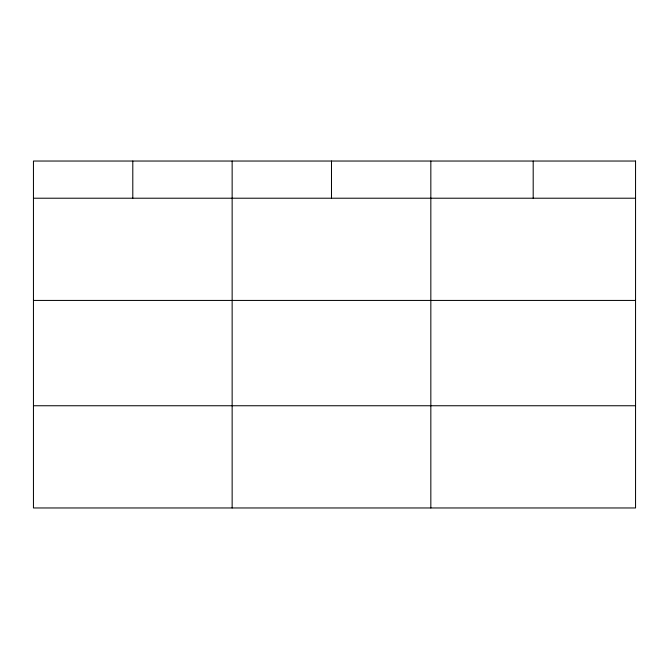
<?xml version="1.0" encoding="UTF-8"?>
<svg xmlns="http://www.w3.org/2000/svg" width="669" height="669" viewBox="0 0 669 669"><rect width="100%" height="100%" fill="white"/><g stroke="black" fill="none" stroke-linecap="round" stroke-linejoin="round"><path stroke-width="1" d="M33.45 198.216L635.55 198.216M33.45 300.431L635.55 300.431M33.45 405.749L635.55 405.749M533.193 161.037L533.193 198.216M430.836 161.037L430.836 507.963M331.49 161.037L331.49 198.216M232.143 161.037L232.143 507.963M132.797 161.037L132.797 198.216M635.55 161.037L33.45 161.037L33.45 507.963L635.55 507.963L635.55 161.037"/></g></svg>
